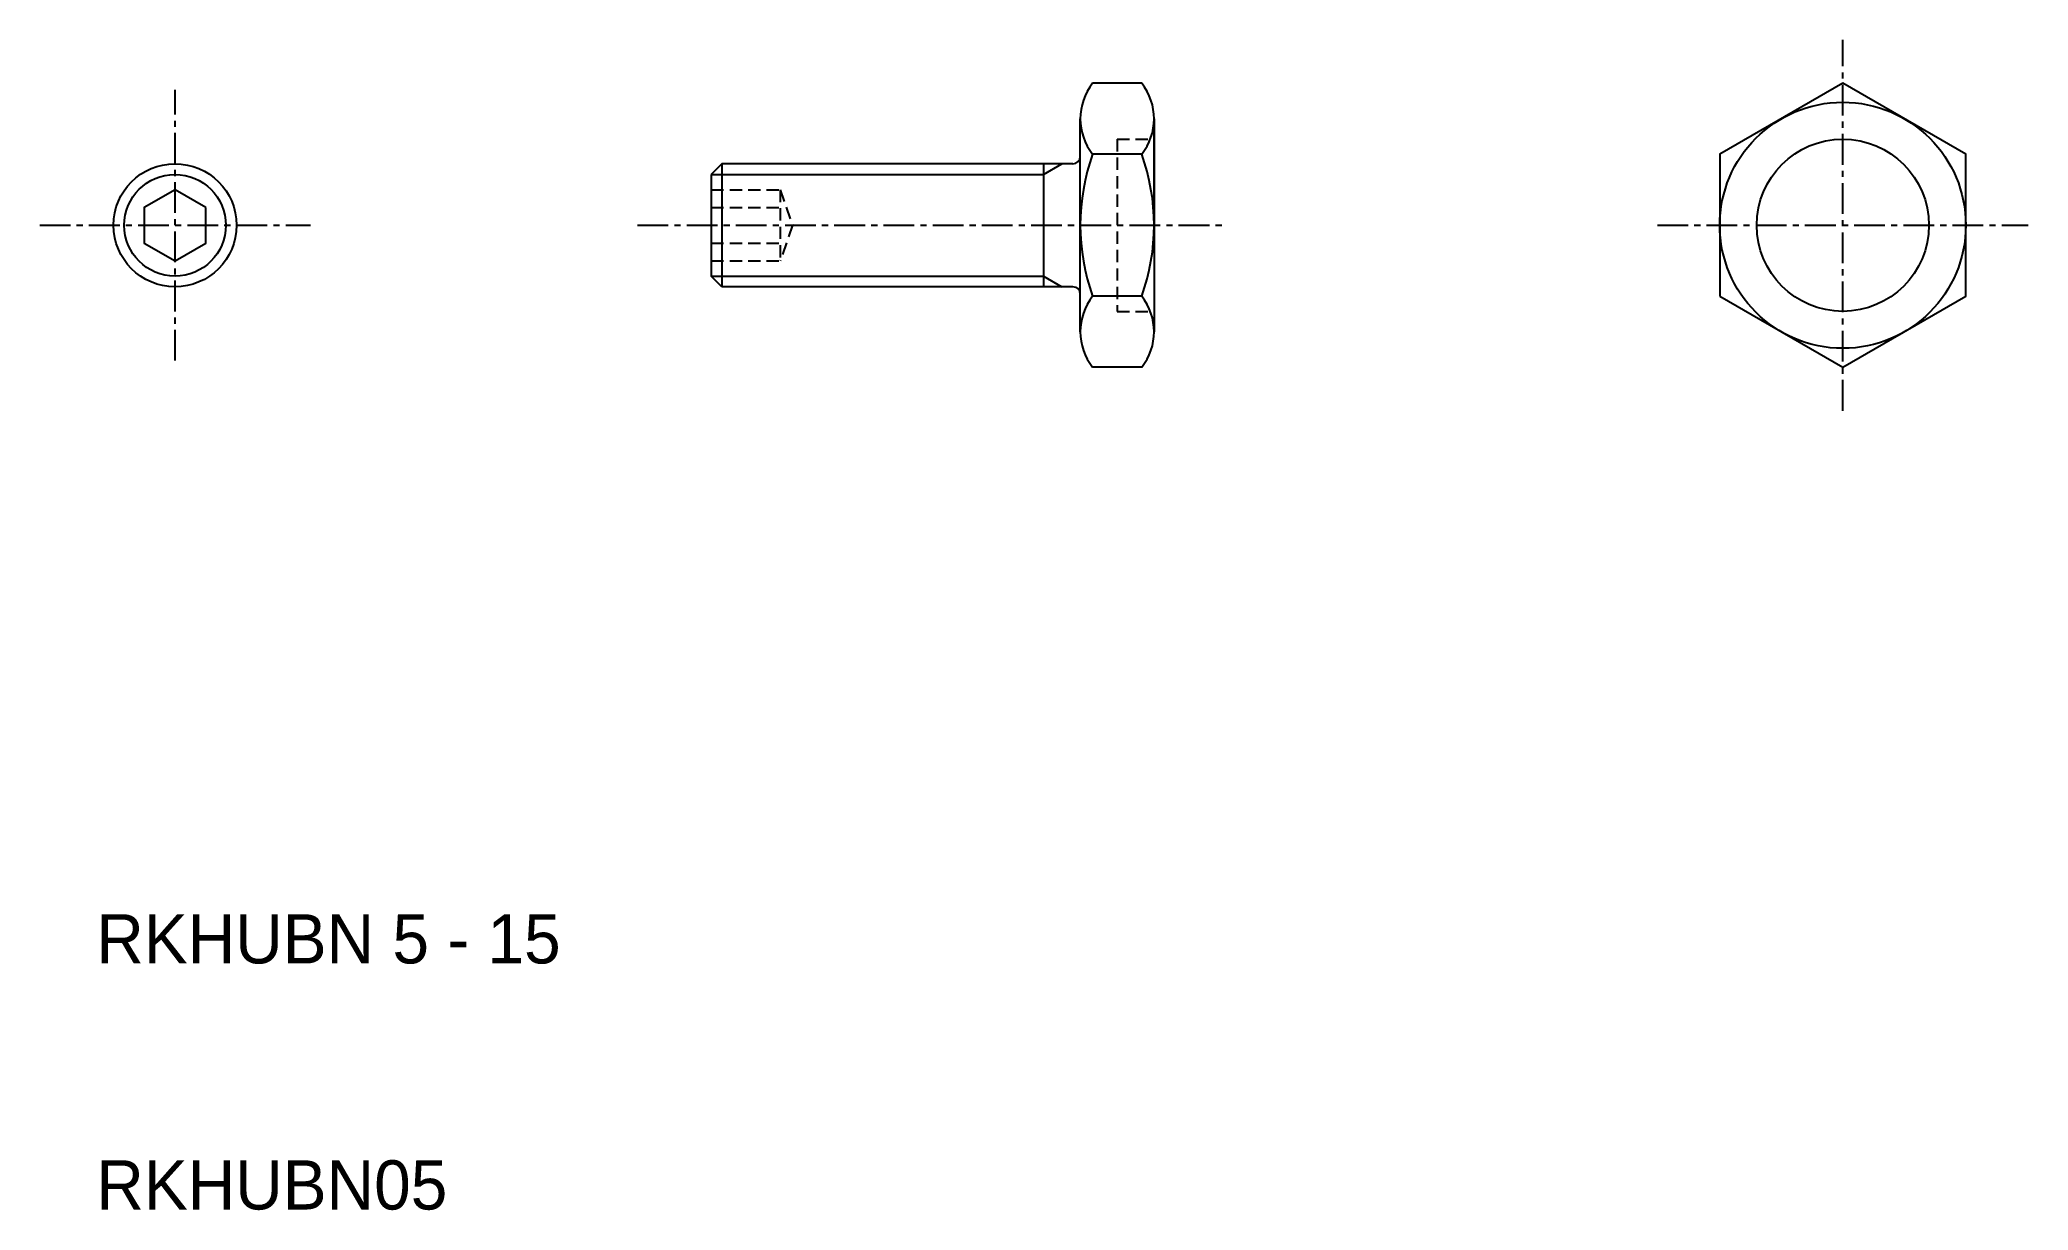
# Model space of a CAD drawing. Extents: x 62.1 to 142.9, y 115.5 to 163.1.
import ezdxf

# ---------------------------------------------------------------- set-up
doc = ezdxf.new("R2010")
doc.units = 0
doc.linetypes.add('CENTER', pattern=[2, 1.25, -0.25, 0.25, -0.25])
doc.linetypes.add('DASHED', pattern=[0.75, 0.5, -0.25])
doc.layers.get('0').update_dxf_attribs({"linetype": 'CONTINUOUS'})
doc.layers.add('CENTER', color=1, linetype='CENTER')

msp = doc.modelspace()

# ---------------------------------------------------------------- linework, layer by layer
at = {"color": 7, "linetype": 'CONTINUOUS'}
for p, q in [((106.851, 161.314), (104.851, 161.314)), ((104.351, 151.21), (104.351, 159.87)), ((107.351, 159.87), (107.351, 151.21)), ((107.351, 155.54), (107.351, 159.87)), ((89.784, 158.04), (89.351, 157.607)), ((104.051, 158.04), (89.784, 158.04)), ((89.784, 158.04), (89.784, 153.04)), ((102.851, 158.04), (102.851, 153.04)), ((106.851, 158.427), (104.851, 158.427)), ((89.351, 157.607), (89.351, 153.473)), ((107.351, 155.54), (107.351, 151.21)), ((89.784, 153.04), (89.351, 153.473)), ((104.051, 153.04), (89.784, 153.04)), ((106.851, 152.653), (104.851, 152.653)), ((106.851, 149.767), (104.851, 149.767))]:
    msp.add_line(p, q, dxfattribs=at)
at = {"color": 3, "linetype": 'DASHED'}
for p, q in [((105.851, 159.04), (105.851, 152.04)), ((105.851, 159.04), (107.351, 159.04)), ((89.351, 156.983), (92.151, 156.983)), ((92.151, 156.983), (92.151, 154.097)), ((92.151, 156.983), (92.651, 155.54)), ((89.351, 156.262), (92.151, 156.262)), ((92.651, 155.54), (92.151, 154.097)), ((89.351, 154.818), (92.151, 154.818)), ((89.351, 154.097), (92.151, 154.097)), ((105.851, 152.04), (107.351, 152.04))]:
    msp.add_line(p, q, dxfattribs=at)
at = {"color": 3, "linetype": 'CONTINUOUS'}
for p, q in [((102.851, 157.607), (103.601, 158.04)), ((89.351, 157.607), (102.851, 157.607)), ((89.351, 153.473), (102.851, 153.473)), ((102.851, 153.473), (103.601, 153.04))]:
    msp.add_line(p, q, dxfattribs=at)
at = {"color": 7, "linetype": 'CONTINUOUS'}
msp.add_lwpolyline([(130.351, 152.653), (135.351, 149.767), (140.351, 152.653), (140.351, 158.427), (135.351, 161.314), (130.351, 158.427)], close=True, dxfattribs=at)
at = {"linetype": 'CONTINUOUS'}
msp.add_lwpolyline([(68.8, 156.262), (67.55, 156.983), (66.3, 156.262), (66.3, 154.818), (67.55, 154.097), (68.8, 154.818)], close=True, dxfattribs=at)
at = {"color": 7, "linetype": 'CONTINUOUS'}
for centre, radius in [((135.351, 155.54), 5), ((135.351, 155.54), 3.5), ((67.55, 155.54), 2.5)]:
    msp.add_circle(centre, radius, dxfattribs=at)
at = {"linetype": 'CONTINUOUS'}
msp.add_circle((67.55, 155.54), 2.067, dxfattribs=at)
at = {"color": 7, "linetype": 'CONTINUOUS'}
for centre, radius, start, end in [((106.684, 159.87), 2.333, 141.78679, 218.21321), ((105.018, 159.87), 2.333, 321.78679, 38.21321), ((104.051, 158.34), 0.3, 270, 0), ((112.934, 155.54), 8.583, 160.34714, 199.65286), ((98.768, 155.54), 8.583, 340.34714, 19.65286), ((104.051, 152.74), 0.3, 0, 90), ((106.684, 151.21), 2.333, 141.78679, 218.21321), ((105.018, 151.21), 2.333, 321.78679, 38.21321)]:
    msp.add_arc(centre, radius, start, end, dxfattribs=at)
at = {"layer": 'CENTER', "color": 1, "linetype": 'CENTER'}
for p, q in [((135.351, 148.002), (135.351, 163.078)), ((67.55, 150.04), (67.55, 161.04)), ((62.05, 155.54), (73.05, 155.54)), ((86.351, 155.54), (110.351, 155.54)), ((127.813, 155.54), (142.889, 155.54))]:
    msp.add_line(p, q, dxfattribs=at)

# ---------------------------------------------------------------- texts
at = {"color": 7, "linetype": 'CONTINUOUS'}
for s, p in [('RKHUBN 5 - 15', (64.351, 125.54)), ('RKHUBN05', (64.351, 115.54))]:
    msp.add_text(s, height=2, dxfattribs=at).set_placement(p)

doc.saveas('drawing.dxf')
